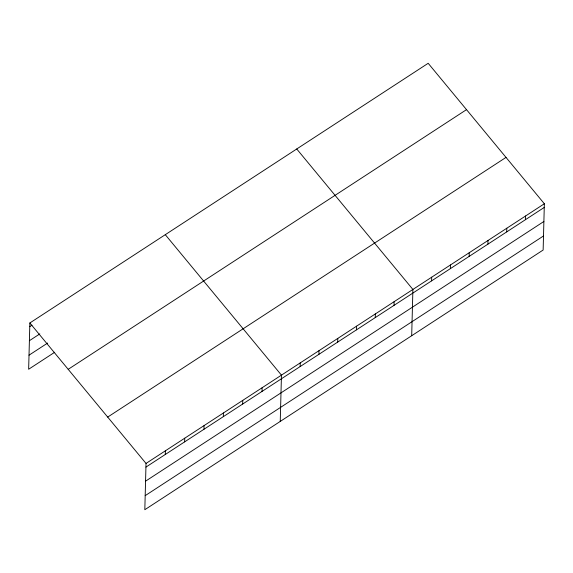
<?xml version="1.0" encoding="UTF-8"?>
<svg xmlns="http://www.w3.org/2000/svg" width="573" height="573" viewBox="0 0 573 573"><rect width="100%" height="100%" fill="white"/><g stroke="black" fill="none" stroke-linecap="round" stroke-linejoin="round"><path stroke-width="0.86" d="M29.86 322.971L146.029 463.428L144.819 509.712L543.14 250.029L544.35 203.752L428.181 63.288L29.86 322.971L28.65 369.248L54.693 352.266M165.282 454.489L165.375 450.822M184.628 441.876L184.728 438.209M203.974 429.263L204.074 425.596M223.32 416.65L223.42 412.983M242.673 404.037L242.766 400.369M262.019 391.423L262.112 387.756M280.247 421.42L281.458 375.143L165.289 234.679M300.145 366.57L300.238 362.895M318.917 354.329L319.018 350.655M337.698 342.088L337.791 338.414M356.478 329.847L356.571 326.173M375.251 317.6L375.351 313.932M394.031 305.359L394.124 301.692M411.693 335.728L412.904 289.444L296.735 148.98M431.584 280.877L431.684 277.203M450.364 268.637L450.464 264.962M469.144 256.396L469.237 252.722M487.917 244.148L488.017 240.481M506.697 231.907L506.797 228.233M525.477 219.667L525.57 215.992M29.767 326.639L31.995 325.185M29.395 340.699L39.816 333.909M29.015 355.188L47.623 343.062M68.201 369.32L466.515 109.644M107.695 417.08L506.016 157.403M146.029 463.428L544.35 203.752M145.936 467.102L544.257 207.426M145.571 481.162L543.884 221.486M145.191 495.652L543.505 235.969"/></g></svg>
